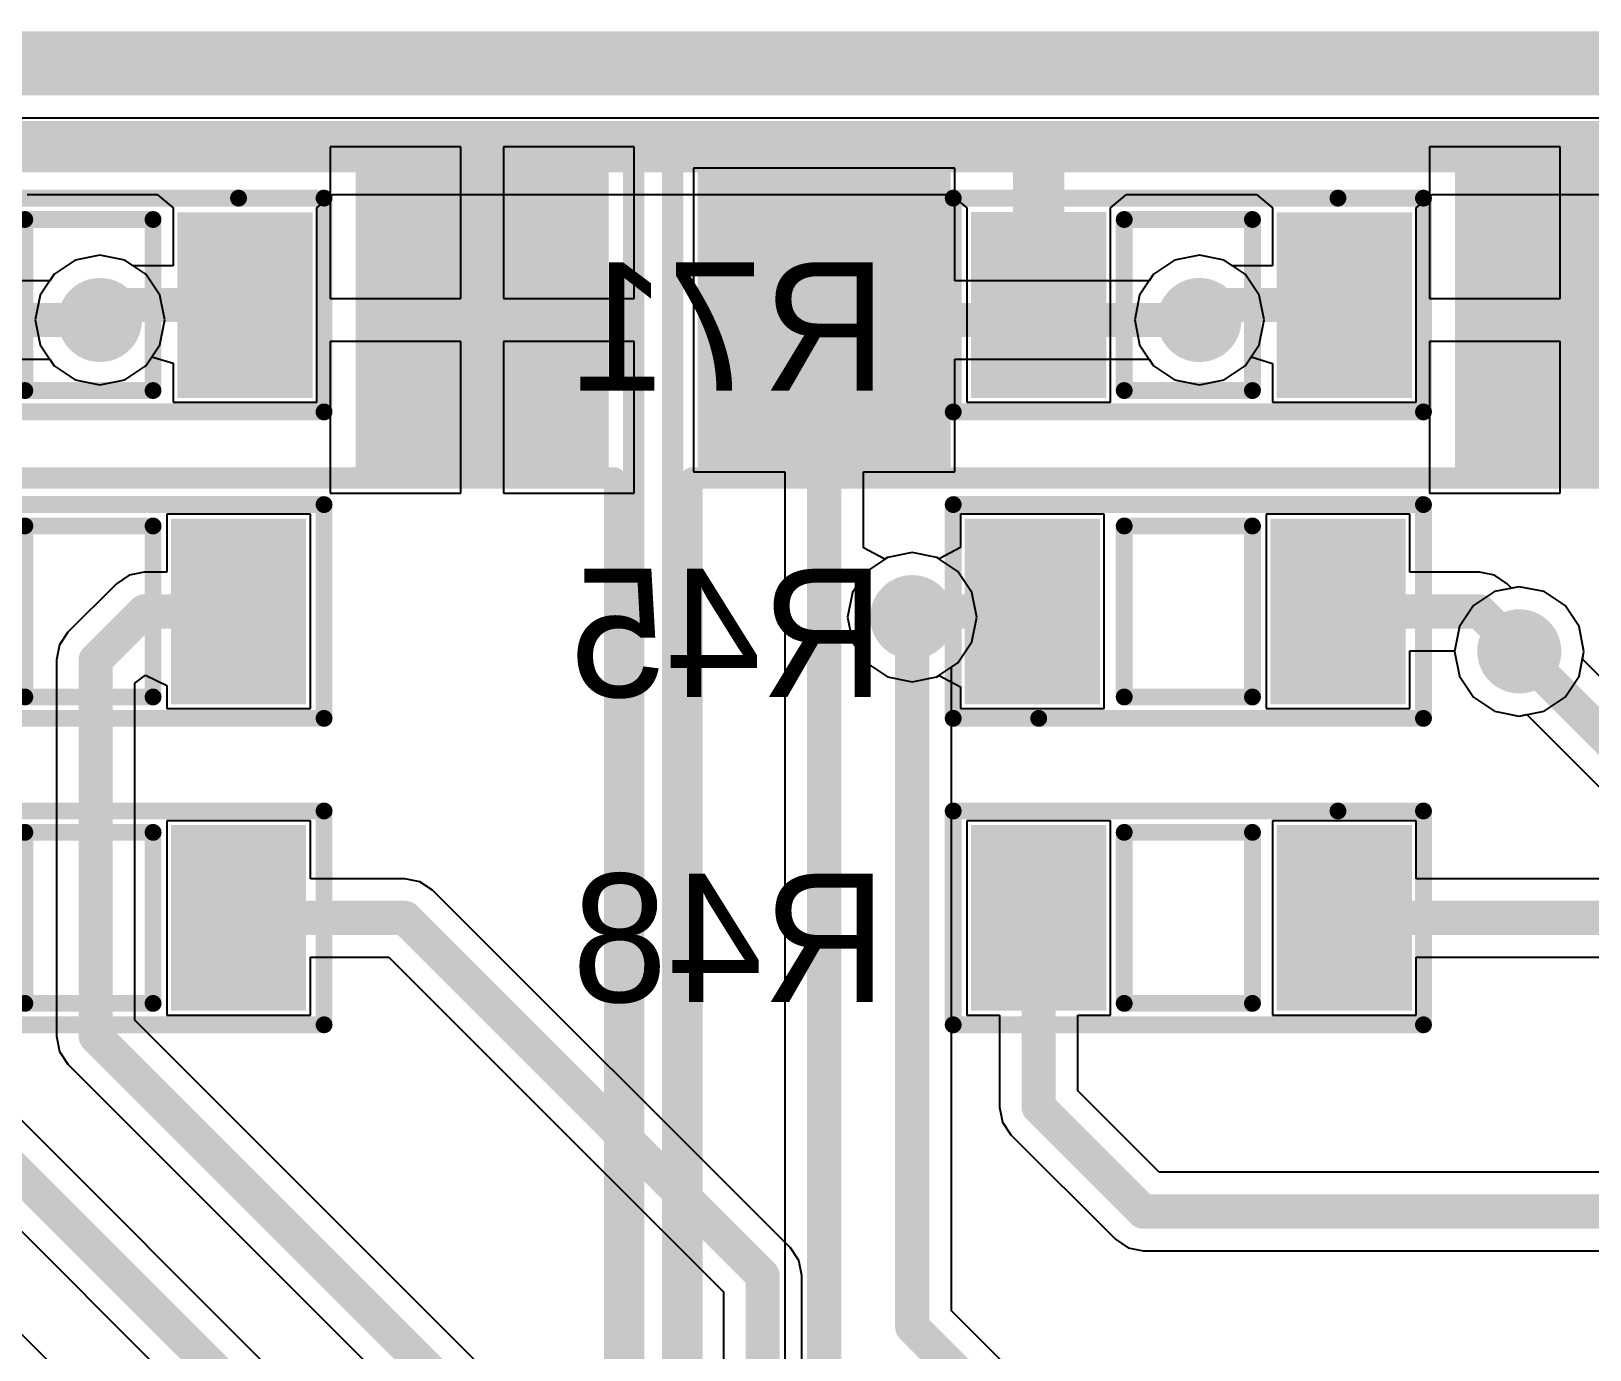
# Model space of a CAD drawing. Header units: millimetres. Extents: x 3.6 to 6.79, y 1.07 to 2.73.
# Drawn here: x 4.5199 to 4.8845, y 2.4257 to 2.734 of the extents above; entities that cross this region are included whole.
import ezdxf

# ---------------------------------------------------------------- set-up
doc = ezdxf.new("R2010")
doc.units = ezdxf.units.MM
doc.header["$MEASUREMENT"] = 0
for name, color, linetype in [('BottomLayer', 5, 'Continuous'), ('BottomOverlay', 54, 'Continuous'), ('BottomPaste', 16, 'Continuous'), ('BottomSolder', 6, 'Continuous'), ('KeepOutLayer', 6, 'Continuous'), ('Mechanical15', 56, 'Continuous'), ('MidLayer1', 16, 'Continuous'), ('MidLayer2', 76, 'Continuous'), ('MultiLayer', 9, 'Continuous'), ('TopLayer', 1, 'Continuous'), ('TopOverlay', 2, 'Continuous'), ('TopPaste', 8, 'Continuous'), ('TopSolder', 216, 'Continuous'), ('ViaHoleLayer', 16, 'Continuous')]:
    doc.layers.add(name, color=color, linetype=linetype)

# ---------------------------------------------------------------- blocks, each defined once
blk = doc.blocks.new('SW2_SMD_29')
at = {"layer": 'Mechanical15', "const_width": 0.005}
for points in [[(-0.19685, 0.12402), (0.19685, 0.12402)], [(0.19685, 0.12402), (0.19685, -0.12402)]]:
    blk.add_lwpolyline(points, dxfattribs=at)
at = {"layer": 'Mechanical15', "const_width": 0.0025}
blk.add_lwpolyline([(0.1956, 0.12402, 1), (0.1981, 0.12402, 1)], format="xyb", close=True, dxfattribs=at)
blk.add_lwpolyline([(0.1956, 0.12402, 1), (0.1981, 0.12402, 1)], format="xyb", close=True, dxfattribs=at)
at = {"layer": 'TopLayer'}
for points in [[(0.12598, 0.06299), (0.18701, 0.06299), (0.12598, 0.11417), (0.18701, 0.11417)], [(0.12598, -0.11417), (0.18701, -0.11417), (0.12598, -0.06299), (0.18701, -0.06299)]]:
    blk.add_solid(points, dxfattribs=at)
at = {"layer": 'TopOverlay', "const_width": 0.005}
for points in [[(-0.11955, 0.11955), (0.11955, 0.11955)], [(0.11955, 0.11955), (0.11955, -0.11955)]]:
    blk.add_lwpolyline(points, dxfattribs=at)
at = {"layer": 'TopOverlay', "const_width": 0.0025}
blk.add_lwpolyline([(0.1183, 0.11955, 1), (0.1208, 0.11955, 1)], format="xyb", close=True, dxfattribs=at)
blk.add_lwpolyline([(0.1183, 0.11955, 1), (0.1208, 0.11955, 1)], format="xyb", close=True, dxfattribs=at)
at = {"layer": 'TopPaste'}
for points in [[(0.12598, 0.06299), (0.18701, 0.06299), (0.12598, 0.11417), (0.18701, 0.11417)], [(0.12598, -0.11417), (0.18701, -0.11417), (0.12598, -0.06299), (0.18701, -0.06299)]]:
    blk.add_solid(points, dxfattribs=at)
at = {"layer": 'TopSolder'}
for points in [[(0.12198, 0.05899), (0.19101, 0.05899), (0.12198, 0.11817), (0.19101, 0.11817)], [(0.12198, -0.11817), (0.19101, -0.11817), (0.12198, -0.05899), (0.19101, -0.05899)]]:
    blk.add_solid(points, dxfattribs=at)
blk = doc.blocks.new('SW2_SMD_30')
at = {"layer": 'Mechanical15', "const_width": 0.005}
for points in [[(0.19685, 0.12402), (0.19685, -0.12402)], [(-0.19685, -0.12402), (0.19685, -0.12402)]]:
    blk.add_lwpolyline(points, dxfattribs=at)
at = {"layer": 'Mechanical15', "const_width": 0.0025}
blk.add_lwpolyline([(0.1956, -0.12402, 1), (0.1981, -0.12402, 1)], format="xyb", close=True, dxfattribs=at)
blk.add_lwpolyline([(0.1956, -0.12402, 1), (0.1981, -0.12402, 1)], format="xyb", close=True, dxfattribs=at)
at = {"layer": 'TopLayer'}
blk.add_solid([(0.12598, -0.11417), (0.18701, -0.11417), (0.12598, -0.06299), (0.18701, -0.06299)], dxfattribs=at)
at = {"layer": 'TopOverlay', "const_width": 0.005}
for points in [[(0.11955, 0.11955), (0.11955, -0.11955)], [(-0.11955, -0.11955), (0.11955, -0.11955)]]:
    blk.add_lwpolyline(points, dxfattribs=at)
at = {"layer": 'TopOverlay', "const_width": 0.0025}
blk.add_lwpolyline([(0.1183, -0.11955, 1), (0.1208, -0.11955, 1)], format="xyb", close=True, dxfattribs=at)
blk.add_lwpolyline([(0.1183, -0.11955, 1), (0.1208, -0.11955, 1)], format="xyb", close=True, dxfattribs=at)
at = {"layer": 'TopPaste'}
blk.add_solid([(0.12598, -0.11417), (0.18701, -0.11417), (0.12598, -0.06299), (0.18701, -0.06299)], dxfattribs=at)
at = {"layer": 'TopSolder'}
blk.add_solid([(0.12198, -0.11817), (0.19101, -0.11817), (0.12198, -0.05899), (0.19101, -0.05899)], dxfattribs=at)
blk = doc.blocks.new('RES_SMD_0603_B_45')
at = {"layer": 'BottomLayer'}
for points in [[(-0.04681, -0.01772), (-0.02319, -0.01772), (-0.04681, 0.01772), (-0.02319, 0.01772)], [(0.02468, -0.01772), (0.0483, -0.01772), (0.02468, 0.01771), (0.0483, 0.01771)]]:
    blk.add_solid(points, dxfattribs=at)
at = {"layer": 'BottomOverlay', "const_width": 0.00394}
for points in [[(-0.055, 0.025), (0.035, 0.025)], [(-0.055, -0.025), (-0.055, 0.025)], [(0.035, 0.025), (0.055, 0.025)], [(0.055, -0.025), (0.055, 0.025)], [(-0.015, 0.02), (0.015, 0.02)], [(-0.015, -0.02), (-0.015, 0.02)], [(0.015, -0.02), (0.015, 0.02)], [(-0.015, -0.02), (0.015, -0.02)], [(-0.055, -0.025), (0.055, -0.025)]]:
    blk.add_lwpolyline(points, dxfattribs=at)
at = {"layer": 'BottomOverlay', "const_width": 0.00197}
for points in [[(-0.05599, 0.025, 1), (-0.05402, 0.025, 1)], [(-0.05599, 0.025, 1), (-0.05402, 0.025, 1)], [(0.03401, 0.025, 1), (0.03598, 0.025, 1)], [(0.03401, 0.025, 1), (0.03598, 0.025, 1)], [(0.05401, 0.025, 1), (0.05598, 0.025, 1)], [(0.05401, 0.025, 1), (0.05598, 0.025, 1)], [(-0.01599, 0.02, 1), (-0.01402, 0.02, 1)], [(-0.01599, 0.02, 1), (-0.01402, 0.02, 1)], [(0.01401, 0.02, 1), (0.01598, 0.02, 1)], [(0.01401, 0.02, 1), (0.01598, 0.02, 1)], [(-0.01599, -0.02, 1), (-0.01402, -0.02, 1)], [(-0.01599, -0.02, 1), (-0.01402, -0.02, 1)], [(0.01401, -0.02, 1), (0.01598, -0.02, 1)], [(0.01401, -0.02, 1), (0.01598, -0.02, 1)], [(-0.05599, -0.025, 1), (-0.05402, -0.025, 1)], [(-0.05599, -0.025, 1), (-0.05402, -0.025, 1)], [(0.05401, -0.025, 1), (0.05598, -0.025, 1)], [(0.05401, -0.025, 1), (0.05598, -0.025, 1)]]:
    blk.add_lwpolyline(points, format="xyb", close=True, dxfattribs=at)
at = {"layer": 'BottomPaste'}
for points in [[(-0.04681, -0.01772), (-0.02319, -0.01772), (-0.04681, 0.01772), (-0.02319, 0.01772)], [(0.02468, -0.01772), (0.0483, -0.01772), (0.02468, 0.01771), (0.0483, 0.01771)]]:
    blk.add_solid(points, dxfattribs=at)
at = {"layer": 'BottomSolder'}
for points in [[(-0.05081, -0.02172), (-0.01919, -0.02172), (-0.05081, 0.02172), (-0.01919, 0.02172)], [(0.02068, -0.02172), (0.0523, -0.02172), (0.02068, 0.02171), (0.0523, 0.02171)]]:
    blk.add_solid(points, dxfattribs=at)
blk = doc.blocks.new('RES_SMD_0603_B_46')
at = {"layer": 'BottomLayer'}
for points in [[(-0.04681, -0.01772), (-0.02319, -0.01772), (-0.04681, 0.01772), (-0.02319, 0.01772)], [(0.02468, -0.01772), (0.0483, -0.01772), (0.02468, 0.01771), (0.0483, 0.01771)]]:
    blk.add_solid(points, dxfattribs=at)
at = {"layer": 'BottomOverlay', "const_width": 0.00394}
for points in [[(-0.055, 0.025), (0.035, 0.025)], [(-0.055, -0.025), (-0.055, 0.025)], [(0.035, 0.025), (0.055, 0.025)], [(0.055, -0.025), (0.055, 0.025)], [(-0.015, 0.02), (0.015, 0.02)], [(-0.015, -0.02), (-0.015, 0.02)], [(0.015, -0.02), (0.015, 0.02)], [(-0.015, -0.02), (0.015, -0.02)], [(-0.055, -0.025), (0.055, -0.025)]]:
    blk.add_lwpolyline(points, dxfattribs=at)
at = {"layer": 'BottomOverlay', "const_width": 0.00197}
for points in [[(-0.05599, 0.025, 1), (-0.05402, 0.025, 1)], [(-0.05599, 0.025, 1), (-0.05402, 0.025, 1)], [(0.03401, 0.025, 1), (0.03598, 0.025, 1)], [(0.03401, 0.025, 1), (0.03598, 0.025, 1)], [(0.05401, 0.025, 1), (0.05598, 0.025, 1)], [(0.05401, 0.025, 1), (0.05598, 0.025, 1)], [(-0.01599, 0.02, 1), (-0.01402, 0.02, 1)], [(-0.01599, 0.02, 1), (-0.01402, 0.02, 1)], [(0.01401, 0.02, 1), (0.01598, 0.02, 1)], [(0.01401, 0.02, 1), (0.01598, 0.02, 1)], [(-0.01599, -0.02, 1), (-0.01402, -0.02, 1)], [(-0.01599, -0.02, 1), (-0.01402, -0.02, 1)], [(0.01401, -0.02, 1), (0.01598, -0.02, 1)], [(0.01401, -0.02, 1), (0.01598, -0.02, 1)], [(-0.05599, -0.025, 1), (-0.05402, -0.025, 1)], [(-0.05599, -0.025, 1), (-0.05402, -0.025, 1)], [(0.05401, -0.025, 1), (0.05598, -0.025, 1)], [(0.05401, -0.025, 1), (0.05598, -0.025, 1)]]:
    blk.add_lwpolyline(points, format="xyb", close=True, dxfattribs=at)
at = {"layer": 'BottomPaste'}
for points in [[(-0.04681, -0.01772), (-0.02319, -0.01772), (-0.04681, 0.01772), (-0.02319, 0.01772)], [(0.02468, -0.01772), (0.0483, -0.01772), (0.02468, 0.01771), (0.0483, 0.01771)]]:
    blk.add_solid(points, dxfattribs=at)
at = {"layer": 'BottomSolder'}
for points in [[(-0.05081, -0.02172), (-0.01919, -0.02172), (-0.05081, 0.02172), (-0.01919, 0.02172)], [(0.02068, -0.02172), (0.0523, -0.02172), (0.02068, 0.02171), (0.0523, 0.02171)]]:
    blk.add_solid(points, dxfattribs=at)
blk = doc.blocks.new('RES_SMD_0603_B_63')
at = {"layer": 'BottomLayer'}
for points in [[(-0.04681, -0.01772), (-0.02319, -0.01772), (-0.04681, 0.01772), (-0.02319, 0.01772)], [(0.02468, -0.01772), (0.0483, -0.01772), (0.02468, 0.01771), (0.0483, 0.01771)]]:
    blk.add_solid(points, dxfattribs=at)
at = {"layer": 'BottomOverlay', "const_width": 0.00394}
for points in [[(-0.055, 0.025), (0.035, 0.025)], [(-0.055, -0.025), (-0.055, 0.025)], [(0.035, 0.025), (0.055, 0.025)], [(0.055, -0.025), (0.055, 0.025)], [(-0.015, 0.02), (0.015, 0.02)], [(-0.015, -0.02), (-0.015, 0.02)], [(0.015, -0.02), (0.015, 0.02)], [(-0.015, -0.02), (0.015, -0.02)], [(-0.055, -0.025), (0.055, -0.025)]]:
    blk.add_lwpolyline(points, dxfattribs=at)
at = {"layer": 'BottomOverlay', "const_width": 0.00197}
for points in [[(-0.05599, 0.025, 1), (-0.05402, 0.025, 1)], [(-0.05599, 0.025, 1), (-0.05402, 0.025, 1)], [(0.03401, 0.025, 1), (0.03598, 0.025, 1)], [(0.03401, 0.025, 1), (0.03598, 0.025, 1)], [(0.05401, 0.025, 1), (0.05598, 0.025, 1)], [(0.05401, 0.025, 1), (0.05598, 0.025, 1)], [(-0.01599, 0.02, 1), (-0.01402, 0.02, 1)], [(-0.01599, 0.02, 1), (-0.01402, 0.02, 1)], [(0.01401, 0.02, 1), (0.01598, 0.02, 1)], [(0.01401, 0.02, 1), (0.01598, 0.02, 1)], [(-0.01599, -0.02, 1), (-0.01402, -0.02, 1)], [(-0.01599, -0.02, 1), (-0.01402, -0.02, 1)], [(0.01401, -0.02, 1), (0.01598, -0.02, 1)], [(0.01401, -0.02, 1), (0.01598, -0.02, 1)], [(-0.05599, -0.025, 1), (-0.05402, -0.025, 1)], [(-0.05599, -0.025, 1), (-0.05402, -0.025, 1)], [(0.05401, -0.025, 1), (0.05598, -0.025, 1)], [(0.05401, -0.025, 1), (0.05598, -0.025, 1)]]:
    blk.add_lwpolyline(points, format="xyb", close=True, dxfattribs=at)
at = {"layer": 'BottomPaste'}
for points in [[(-0.04681, -0.01772), (-0.02319, -0.01772), (-0.04681, 0.01772), (-0.02319, 0.01772)], [(0.02468, -0.01772), (0.0483, -0.01772), (0.02468, 0.01771), (0.0483, 0.01771)]]:
    blk.add_solid(points, dxfattribs=at)
at = {"layer": 'BottomSolder'}
for points in [[(-0.05081, -0.02172), (-0.01919, -0.02172), (-0.05081, 0.02172), (-0.01919, 0.02172)], [(0.02068, -0.02172), (0.0523, -0.02172), (0.02068, 0.02171), (0.0523, 0.02171)]]:
    blk.add_solid(points, dxfattribs=at)
blk = doc.blocks.new('RES_SMD_0603_B_64')
at = {"layer": 'BottomLayer'}
for points in [[(-0.04681, -0.01772), (-0.02319, -0.01772), (-0.04681, 0.01772), (-0.02319, 0.01772)], [(0.02468, -0.01772), (0.0483, -0.01772), (0.02468, 0.01771), (0.0483, 0.01771)]]:
    blk.add_solid(points, dxfattribs=at)
at = {"layer": 'BottomOverlay', "const_width": 0.00394}
for points in [[(0.035, 0.025), (-0.055, 0.025)], [(-0.055, 0.025), (-0.055, -0.025)], [(0.055, 0.025), (0.035, 0.025)], [(0.055, 0.025), (0.055, -0.025)], [(0.015, 0.02), (-0.015, 0.02)], [(-0.015, 0.02), (-0.015, -0.02)], [(0.015, 0.02), (0.015, -0.02)], [(0.015, -0.02), (-0.015, -0.02)], [(0.055, -0.025), (-0.055, -0.025)]]:
    blk.add_lwpolyline(points, dxfattribs=at)
at = {"layer": 'BottomOverlay', "const_width": 0.00197}
for points in [[(-0.05599, 0.025, 1), (-0.05402, 0.025, 1)], [(-0.05599, 0.025, 1), (-0.05402, 0.025, 1)], [(0.03401, 0.025, 1), (0.03598, 0.025, 1)], [(0.03401, 0.025, 1), (0.03598, 0.025, 1)], [(0.05401, 0.025, 1), (0.05598, 0.025, 1)], [(0.05401, 0.025, 1), (0.05598, 0.025, 1)], [(-0.01599, 0.02, 1), (-0.01402, 0.02, 1)], [(-0.01599, 0.02, 1), (-0.01402, 0.02, 1)], [(0.01401, 0.02, 1), (0.01598, 0.02, 1)], [(0.01401, 0.02, 1), (0.01598, 0.02, 1)], [(-0.01599, -0.02, 1), (-0.01402, -0.02, 1)], [(-0.01599, -0.02, 1), (-0.01402, -0.02, 1)], [(0.01401, -0.02, 1), (0.01598, -0.02, 1)], [(0.01401, -0.02, 1), (0.01598, -0.02, 1)], [(-0.05599, -0.025, 1), (-0.05402, -0.025, 1)], [(-0.05599, -0.025, 1), (-0.05402, -0.025, 1)], [(0.05401, -0.025, 1), (0.05598, -0.025, 1)], [(0.05401, -0.025, 1), (0.05598, -0.025, 1)]]:
    blk.add_lwpolyline(points, format="xyb", close=True, dxfattribs=at)
at = {"layer": 'BottomPaste'}
for points in [[(-0.04681, -0.01772), (-0.02319, -0.01772), (-0.04681, 0.01772), (-0.02319, 0.01772)], [(0.02468, -0.01772), (0.0483, -0.01772), (0.02468, 0.01771), (0.0483, 0.01771)]]:
    blk.add_solid(points, dxfattribs=at)
at = {"layer": 'BottomSolder'}
for points in [[(-0.05081, -0.02172), (-0.01919, -0.02172), (-0.05081, 0.02172), (-0.01919, 0.02172)], [(0.02068, -0.02172), (0.0523, -0.02172), (0.02068, 0.02171), (0.0523, 0.02171)]]:
    blk.add_solid(points, dxfattribs=at)
blk = doc.blocks.new('RES_SMD_0603_B_65')
at = {"layer": 'BottomLayer'}
for points in [[(-0.04681, -0.01772), (-0.02319, -0.01772), (-0.04681, 0.01772), (-0.02319, 0.01772)], [(0.02468, -0.01772), (0.0483, -0.01772), (0.02468, 0.01771), (0.0483, 0.01771)]]:
    blk.add_solid(points, dxfattribs=at)
at = {"layer": 'BottomOverlay', "const_width": 0.00394}
for points in [[(0.035, 0.025), (-0.055, 0.025)], [(-0.055, 0.025), (-0.055, -0.025)], [(0.055, 0.025), (0.035, 0.025)], [(0.055, 0.025), (0.055, -0.025)], [(0.015, 0.02), (-0.015, 0.02)], [(-0.015, 0.02), (-0.015, -0.02)], [(0.015, 0.02), (0.015, -0.02)], [(0.015, -0.02), (-0.015, -0.02)], [(0.055, -0.025), (-0.055, -0.025)]]:
    blk.add_lwpolyline(points, dxfattribs=at)
at = {"layer": 'BottomOverlay', "const_width": 0.00197}
for points in [[(-0.05599, 0.025, 1), (-0.05402, 0.025, 1)], [(-0.05599, 0.025, 1), (-0.05402, 0.025, 1)], [(0.03401, 0.025, 1), (0.03598, 0.025, 1)], [(0.03401, 0.025, 1), (0.03598, 0.025, 1)], [(0.05401, 0.025, 1), (0.05598, 0.025, 1)], [(0.05401, 0.025, 1), (0.05598, 0.025, 1)], [(-0.01599, 0.02, 1), (-0.01402, 0.02, 1)], [(-0.01599, 0.02, 1), (-0.01402, 0.02, 1)], [(0.01401, 0.02, 1), (0.01598, 0.02, 1)], [(0.01401, 0.02, 1), (0.01598, 0.02, 1)], [(-0.01599, -0.02, 1), (-0.01402, -0.02, 1)], [(-0.01599, -0.02, 1), (-0.01402, -0.02, 1)], [(0.01401, -0.02, 1), (0.01598, -0.02, 1)], [(0.01401, -0.02, 1), (0.01598, -0.02, 1)], [(-0.05599, -0.025, 1), (-0.05402, -0.025, 1)], [(-0.05599, -0.025, 1), (-0.05402, -0.025, 1)], [(0.05401, -0.025, 1), (0.05598, -0.025, 1)], [(0.05401, -0.025, 1), (0.05598, -0.025, 1)]]:
    blk.add_lwpolyline(points, format="xyb", close=True, dxfattribs=at)
at = {"layer": 'BottomPaste'}
for points in [[(-0.04681, -0.01772), (-0.02319, -0.01772), (-0.04681, 0.01772), (-0.02319, 0.01772)], [(0.02468, -0.01772), (0.0483, -0.01772), (0.02468, 0.01771), (0.0483, 0.01771)]]:
    blk.add_solid(points, dxfattribs=at)
at = {"layer": 'BottomSolder'}
for points in [[(-0.05081, -0.02172), (-0.01919, -0.02172), (-0.05081, 0.02172), (-0.01919, 0.02172)], [(0.02068, -0.02172), (0.0523, -0.02172), (0.02068, 0.02171), (0.0523, 0.02171)]]:
    blk.add_solid(points, dxfattribs=at)
blk = doc.blocks.new('RES_SMD_0603_B_161')
at = {"layer": 'BottomLayer'}
for points in [[(-0.04681, -0.01772), (-0.02319, -0.01772), (-0.04681, 0.01772), (-0.02319, 0.01772)], [(0.02468, -0.01772), (0.0483, -0.01772), (0.02468, 0.01771), (0.0483, 0.01771)]]:
    blk.add_solid(points, dxfattribs=at)
at = {"layer": 'BottomOverlay', "const_width": 0.00394}
for points in [[(-0.055, 0.025), (-0.055, -0.025)], [(0.035, 0.025), (-0.055, 0.025)], [(0.055, 0.025), (0.035, 0.025)], [(0.055, 0.025), (0.055, -0.025)], [(-0.015, 0.02), (-0.015, -0.02)], [(0.015, 0.02), (-0.015, 0.02)], [(0.015, 0.02), (0.015, -0.02)], [(0.015, -0.02), (-0.015, -0.02)], [(0.055, -0.025), (-0.055, -0.025)]]:
    blk.add_lwpolyline(points, dxfattribs=at)
at = {"layer": 'BottomOverlay', "const_width": 0.00197}
for points in [[(-0.05599, 0.025, 1), (-0.05402, 0.025, 1)], [(-0.05599, 0.025, 1), (-0.05402, 0.025, 1)], [(0.03401, 0.025, 1), (0.03598, 0.025, 1)], [(0.03401, 0.025, 1), (0.03598, 0.025, 1)], [(0.05401, 0.025, 1), (0.05598, 0.025, 1)], [(0.05401, 0.025, 1), (0.05598, 0.025, 1)], [(-0.01599, 0.02, 1), (-0.01402, 0.02, 1)], [(-0.01599, 0.02, 1), (-0.01402, 0.02, 1)], [(0.01401, 0.02, 1), (0.01598, 0.02, 1)], [(0.01401, 0.02, 1), (0.01598, 0.02, 1)], [(-0.01599, -0.02, 1), (-0.01402, -0.02, 1)], [(-0.01599, -0.02, 1), (-0.01402, -0.02, 1)], [(0.01401, -0.02, 1), (0.01598, -0.02, 1)], [(0.01401, -0.02, 1), (0.01598, -0.02, 1)], [(-0.05599, -0.025, 1), (-0.05402, -0.025, 1)], [(-0.05599, -0.025, 1), (-0.05402, -0.025, 1)], [(0.05401, -0.025, 1), (0.05598, -0.025, 1)], [(0.05401, -0.025, 1), (0.05598, -0.025, 1)]]:
    blk.add_lwpolyline(points, format="xyb", close=True, dxfattribs=at)
at = {"layer": 'BottomPaste'}
for points in [[(-0.04681, -0.01772), (-0.02319, -0.01772), (-0.04681, 0.01772), (-0.02319, 0.01772)], [(0.02468, -0.01772), (0.0483, -0.01772), (0.02468, 0.01771), (0.0483, 0.01771)]]:
    blk.add_solid(points, dxfattribs=at)
at = {"layer": 'BottomSolder'}
for points in [[(-0.05081, -0.02172), (-0.01919, -0.02172), (-0.05081, 0.02172), (-0.01919, 0.02172)], [(0.02068, -0.02172), (0.0523, -0.02172), (0.02068, 0.02171), (0.0523, 0.02171)]]:
    blk.add_solid(points, dxfattribs=at)

msp = doc.modelspace()

# ---------------------------------------------------------------- linework, layer by layer
at = {"layer": 'BottomLayer'}
for p, q in [((4.51894, 2.69583), (4.54939, 2.69583)), ((4.54939, 2.69583), (4.5531, 2.69271)), ((4.58672, 2.69271), (4.59043, 2.69583)), ((4.59043, 2.69583), (4.73506, 2.69583)), ((4.73506, 2.69583), (4.73877, 2.69272)), ((4.77239, 2.69272), (4.7761, 2.69583)), ((4.7761, 2.69583), (4.80655, 2.69583)), ((4.80655, 2.69583), (4.81026, 2.69271)), ((4.84388, 2.69271), (4.84759, 2.69583)), ((4.84759, 2.69583), (4.99224, 2.69583)), ((4.5531, 2.69271), (4.5531, 2.69083)), ((4.5531, 2.69083), (4.5531, 2.67917)), ((4.58672, 2.69083), (4.58672, 2.69271)), ((4.58672, 2.64728), (4.58672, 2.69083)), ((4.73877, 2.69272), (4.73877, 2.64728)), ((4.77239, 2.64728), (4.77239, 2.69272)), ((4.81026, 2.69271), (4.81026, 2.69083)), ((4.81026, 2.69083), (4.81026, 2.67917)), ((4.84388, 2.69083), (4.84388, 2.69271)), ((4.84388, 2.64728), (4.84388, 2.69083)), ((4.53021, 2.68048), (4.5253, 2.6772)), ((4.536, 2.68163), (4.53021, 2.68048)), ((4.54179, 2.68048), (4.536, 2.68163)), ((4.54375, 2.67917), (4.54179, 2.68048)), ((4.78738, 2.68048), (4.78247, 2.6772)), ((4.79317, 2.68163), (4.78738, 2.68048)), ((4.79896, 2.68048), (4.79317, 2.68163)), ((4.80092, 2.67917), (4.79896, 2.68048)), ((4.5253, 2.6772), (4.52202, 2.67229)), ((4.5531, 2.67917), (4.54375, 2.67917)), ((4.78247, 2.6772), (4.77919, 2.67229)), ((4.81026, 2.67917), (4.80092, 2.67917)), ((4.52202, 2.67229), (4.52087, 2.6665)), ((4.77919, 2.67229), (4.77804, 2.6665)), ((4.52087, 2.6665), (4.52202, 2.6607)), ((4.77804, 2.6665), (4.77919, 2.6607)), ((4.52202, 2.6607), (4.5253, 2.6558)), ((4.77919, 2.6607), (4.78247, 2.6558)), ((4.5253, 2.6558), (4.53021, 2.65251)), ((4.54179, 2.65251), (4.5467, 2.6558)), ((4.5467, 2.6558), (4.5481, 2.65788)), ((4.5481, 2.65788), (4.5531, 2.65637)), ((4.5531, 2.65637), (4.5531, 2.64728)), ((4.78247, 2.6558), (4.78738, 2.65251)), ((4.79896, 2.65251), (4.80387, 2.6558)), ((4.80387, 2.6558), (4.80526, 2.65787)), ((4.80526, 2.65787), (4.81026, 2.65636)), ((4.81026, 2.65636), (4.81026, 2.64728)), ((4.53021, 2.65251), (4.536, 2.65136)), ((4.536, 2.65136), (4.54179, 2.65251)), ((4.78738, 2.65251), (4.79317, 2.65136)), ((4.79317, 2.65136), (4.79896, 2.65251)), ((4.5531, 2.64728), (4.58672, 2.64728)), ((4.73877, 2.64728), (4.77239, 2.64728)), ((4.81026, 2.64728), (4.84388, 2.64728)), ((4.58523, 2.62105), (4.55161, 2.62105)), ((4.55161, 2.62105), (4.55161, 2.60751)), ((4.58523, 2.57562), (4.58523, 2.62105)), ((4.7709, 2.62105), (4.73728, 2.62105)), ((4.73728, 2.62105), (4.73728, 2.61333)), ((4.7709, 2.57562), (4.7709, 2.62105)), ((4.84239, 2.62105), (4.80877, 2.62105)), ((4.80877, 2.62105), (4.80877, 2.57562)), ((4.84239, 2.60751), (4.84239, 2.62105)), ((4.72021, 2.61098), (4.7153, 2.6077)), ((4.726, 2.61213), (4.72021, 2.61098)), ((4.73179, 2.61098), (4.726, 2.61213)), ((4.73228, 2.61065), (4.73179, 2.61098)), ((4.73728, 2.61333), (4.73228, 2.61065)), ((4.54633, 2.60751), (4.54282, 2.60681)), ((4.55161, 2.60751), (4.54633, 2.60751)), ((4.7153, 2.6077), (4.71202, 2.60279)), ((4.85867, 2.60751), (4.84239, 2.60751)), ((4.86218, 2.60681), (4.85867, 2.60751)), ((4.53984, 2.60482), (4.52851, 2.59349)), ((4.54282, 2.60681), (4.53984, 2.60482)), ((4.86516, 2.60482), (4.86218, 2.60681)), ((4.8662, 2.60378), (4.86516, 2.60482)), ((4.868, 2.60413), (4.8662, 2.60378)), ((4.87379, 2.60298), (4.868, 2.60413)), ((4.71202, 2.60279), (4.71087, 2.597)), ((4.8787, 2.5997), (4.87379, 2.60298)), ((4.88198, 2.59479), (4.8787, 2.5997)), ((4.71087, 2.597), (4.71202, 2.59121)), ((4.52851, 2.59349), (4.52652, 2.59051)), ((4.88313, 2.589), (4.88198, 2.59479)), ((4.52652, 2.59051), (4.52582, 2.587)), ((4.71202, 2.59121), (4.7153, 2.5863)), ((4.84239, 2.57562), (4.84239, 2.58916)), ((4.84239, 2.58916), (4.85274, 2.58916)), ((4.85274, 2.58916), (4.85287, 2.589)), ((4.85287, 2.589), (4.85402, 2.58321)), ((4.88198, 2.58321), (4.88313, 2.589)), ((4.52582, 2.587), (4.52582, 2.49898)), ((4.7153, 2.5863), (4.72021, 2.58302)), ((4.54418, 2.58153), (4.54661, 2.5834)), ((4.54418, 2.50278), (4.54418, 2.58153)), ((4.54661, 2.5834), (4.55161, 2.58101)), ((4.72021, 2.58302), (4.726, 2.58187)), ((4.726, 2.58187), (4.73179, 2.58302)), ((4.73179, 2.58302), (4.73228, 2.58335)), ((4.73228, 2.58335), (4.73728, 2.58067)), ((4.85402, 2.58321), (4.8573, 2.5783)), ((4.8787, 2.5783), (4.88198, 2.58321)), ((4.55161, 2.58101), (4.55161, 2.57562)), ((4.73728, 2.58067), (4.73728, 2.57562)), ((4.8573, 2.5783), (4.86221, 2.57502)), ((4.87379, 2.57502), (4.8787, 2.5783)), ((4.55161, 2.57562), (4.58523, 2.57562)), ((4.73728, 2.57562), (4.7709, 2.57562)), ((4.80877, 2.57562), (4.84239, 2.57562)), ((4.86221, 2.57502), (4.868, 2.57387)), ((4.868, 2.57387), (4.87379, 2.57502)), ((4.58523, 2.54938), (4.55161, 2.54938)), ((4.55161, 2.54938), (4.55161, 2.50395)), ((4.58523, 2.53584), (4.58523, 2.54938)), ((4.77239, 2.54938), (4.73877, 2.54938)), ((4.73877, 2.54938), (4.73877, 2.50395)), ((4.77239, 2.50395), (4.77239, 2.54938)), ((4.84388, 2.54938), (4.81026, 2.54938)), ((4.81026, 2.54938), (4.81026, 2.50395)), ((4.84388, 2.53584), (4.84388, 2.54938)), ((4.60733, 2.53584), (4.58523, 2.53584)), ((4.61085, 2.53514), (4.60733, 2.53584)), ((4.61382, 2.53316), (4.61085, 2.53514)), ((4.91734, 2.53584), (4.84388, 2.53584)), ((4.69749, 2.44949), (4.61382, 2.53316)), ((4.58523, 2.50395), (4.58523, 2.51749)), ((4.58523, 2.51749), (4.60353, 2.51749)), ((4.60353, 2.51749), (4.68182, 2.4392)), ((4.84388, 2.50395), (4.84388, 2.51749)), ((4.84388, 2.51749), (4.91017, 2.51749)), ((4.81387, 2.23308), (4.54418, 2.50278)), ((4.55161, 2.50395), (4.58523, 2.50395)), ((4.73877, 2.50395), (4.74641, 2.50395)), ((4.74641, 2.50395), (4.74641, 2.48242)), ((4.76476, 2.48622), (4.76476, 2.50395)), ((4.76476, 2.50395), (4.77239, 2.50395)), ((4.81026, 2.50395), (4.84388, 2.50395)), ((4.52582, 2.49898), (4.52652, 2.49546)), ((4.52652, 2.49546), (4.52851, 2.49249)), ((4.52851, 2.49249), (4.78063, 2.24037)), ((4.7838, 2.46718), (4.76476, 2.48622)), ((4.76389, 2.23309), (4.51449, 2.48249)), ((4.74641, 2.48242), (4.7471, 2.47891)), ((4.7471, 2.47891), (4.74909, 2.47593)), ((4.74909, 2.47593), (4.77351, 2.45151)), ((4.5042, 2.46682), (4.73065, 2.24037)), ((4.995, 2.46718), (4.7838, 2.46718)), ((4.77351, 2.45151), (4.77649, 2.44952)), ((4.71387, 2.23308), (4.49847, 2.44849)), ((4.69948, 2.44651), (4.69749, 2.44949)), ((4.70018, 2.443), (4.69948, 2.44651)), ((4.77649, 2.44952), (4.78, 2.44882)), ((4.78, 2.44882), (4.9912, 2.44882)), ((4.70018, 2.39678), (4.70018, 2.443)), ((4.68182, 2.4392), (4.68182, 2.39298))]:
    msp.add_line(p, q, dxfattribs=at)
for points, const_width in [([(4.501, 2.70704), (4.759, 2.70704)], 0.012), ([(4.75558, 2.70363), (4.759, 2.70704)], 0.012), ([(4.759, 2.70704), (5.014, 2.70704)], 0.012), ([(4.75558, 2.67), (4.75558, 2.70363)], 0.012), ([(4.536, 2.6665), (4.5395, 2.67)], 0.008), ([(4.5395, 2.67), (4.56991, 2.67)], 0.008), ([(4.79317, 2.6665), (4.79667, 2.67)], 0.008), ([(4.79667, 2.67), (4.82708, 2.67)], 0.008), ([(4.535, 2.587), (4.54633, 2.59833)], 0.008), ([(4.54633, 2.59833), (4.56842, 2.59833)], 0.008), ([(4.726, 2.597), (4.72734, 2.59834)], 0.008), ([(4.72734, 2.59834), (4.75409, 2.59834)], 0.008), ([(4.82558, 2.59833), (4.85867, 2.59833)], 0.008), ([(4.85867, 2.59833), (4.868, 2.589)], 0.008), ([(4.535, 2.49898), (4.535, 2.587)], 0.008), ([(4.56842, 2.52667), (4.60733, 2.52667)], 0.008), ([(4.60733, 2.52667), (4.691, 2.443)], 0.008), ([(4.75558, 2.48242), (4.75558, 2.52667)], 0.008), ([(4.82707, 2.52666), (4.91734, 2.52666)], 0.008), ([(4.535, 2.49898), (4.82574, 2.20824)], 0.008), ([(4.75558, 2.48242), (4.78, 2.458)], 0.008), ([(4.508, 2.476), (4.77574, 2.20826)], 0.008), ([(4.78, 2.458), (4.995, 2.458)], 0.008), ([(4.691, 2.39298), (4.691, 2.443)], 0.008)]:
    msp.add_lwpolyline(points, dxfattribs=dict(at, const_width=const_width))
for points, const_width in [([(4.756, 2.70704, 1), (4.762, 2.70704, 1)], 0.006), ([(4.756, 2.70704, 1), (4.762, 2.70704, 1)], 0.006), ([(4.756, 2.70704, 1), (4.762, 2.70704, 1)], 0.006), ([(4.75258, 2.70363, 1), (4.75858, 2.70363, 1)], 0.006), ([(4.75258, 2.70363, 1), (4.75858, 2.70363, 1)], 0.006), ([(4.53108, 2.6665, 1), (4.54092, 2.6665, 1)], 0.00984), ([(4.78825, 2.6665, 1), (4.79809, 2.6665, 1)], 0.00984), ([(4.5375, 2.67, 1), (4.5415, 2.67, 1)], 0.004), ([(4.5375, 2.67, 1), (4.5415, 2.67, 1)], 0.004), ([(4.56791, 2.67, 1), (4.57191, 2.67, 1)], 0.004), ([(4.75258, 2.67, 1), (4.75858, 2.67, 1)], 0.006), ([(4.79467, 2.67, 1), (4.79867, 2.67, 1)], 0.004), ([(4.79467, 2.67, 1), (4.79867, 2.67, 1)], 0.004), ([(4.82508, 2.67, 1), (4.82908, 2.67, 1)], 0.004), ([(4.534, 2.6665, 1), (4.538, 2.6665, 1)], 0.004), ([(4.79117, 2.6665, 1), (4.79517, 2.6665, 1)], 0.004), ([(4.72108, 2.597, 1), (4.73092, 2.597, 1)], 0.00984), ([(4.54433, 2.59833, 1), (4.54833, 2.59833, 1)], 0.004), ([(4.54433, 2.59833, 1), (4.54833, 2.59833, 1)], 0.004), ([(4.56642, 2.59833, 1), (4.57042, 2.59833, 1)], 0.004), ([(4.724, 2.597, 1), (4.728, 2.597, 1)], 0.004), ([(4.72534, 2.59834, 1), (4.72934, 2.59834, 1)], 0.004), ([(4.72534, 2.59834, 1), (4.72934, 2.59834, 1)], 0.004), ([(4.75209, 2.59834, 1), (4.75609, 2.59834, 1)], 0.004), ([(4.82358, 2.59833, 1), (4.82758, 2.59833, 1)], 0.004), ([(4.85667, 2.59833, 1), (4.86067, 2.59833, 1)], 0.004), ([(4.85667, 2.59833, 1), (4.86067, 2.59833, 1)], 0.004), ([(4.86308, 2.589, 1), (4.87292, 2.589, 1)], 0.00984), ([(4.866, 2.589, 1), (4.87, 2.589, 1)], 0.004), ([(4.533, 2.587, 1), (4.537, 2.587, 1)], 0.004), ([(4.533, 2.587, 1), (4.537, 2.587, 1)], 0.004), ([(4.56642, 2.52667, 1), (4.57042, 2.52667, 1)], 0.004), ([(4.60533, 2.52667, 1), (4.60933, 2.52667, 1)], 0.004), ([(4.60533, 2.52667, 1), (4.60933, 2.52667, 1)], 0.004), ([(4.75358, 2.52667, 1), (4.75758, 2.52667, 1)], 0.004), ([(4.82507, 2.52666, 1), (4.82907, 2.52666, 1)], 0.004), ([(4.533, 2.49898, 1), (4.537, 2.49898, 1)], 0.004), ([(4.533, 2.49898, 1), (4.537, 2.49898, 1)], 0.004), ([(4.75358, 2.48242, 1), (4.75758, 2.48242, 1)], 0.004), ([(4.75358, 2.48242, 1), (4.75758, 2.48242, 1)], 0.004), ([(4.778, 2.458, 1), (4.782, 2.458, 1)], 0.004), ([(4.778, 2.458, 1), (4.782, 2.458, 1)], 0.004), ([(4.689, 2.443, 1), (4.693, 2.443, 1)], 0.004), ([(4.689, 2.443, 1), (4.693, 2.443, 1)], 0.004)]:
    msp.add_lwpolyline(points, format="xyb", close=True, dxfattribs=dict(at, const_width=const_width))
at = {"layer": 'KeepOutLayer', "const_width": 0.015}
msp.add_lwpolyline([(3.622, 2.72654), (6.77161, 2.72654)], dxfattribs=at)
at = {"layer": 'MidLayer1'}
for p, q in [((3.63474, 2.7138), (6.75886, 2.7138)), ((4.53021, 2.68048), (4.5253, 2.6772)), ((4.536, 2.68163), (4.53021, 2.68048)), ((4.54179, 2.68048), (4.536, 2.68163)), ((4.5467, 2.6772), (4.54179, 2.68048)), ((4.78738, 2.68048), (4.78247, 2.6772)), ((4.79317, 2.68163), (4.78738, 2.68048)), ((4.79896, 2.68048), (4.79317, 2.68163)), ((4.80387, 2.6772), (4.79896, 2.68048)), ((4.5253, 2.6772), (4.52202, 2.67229)), ((4.54998, 2.67229), (4.5467, 2.6772)), ((4.78247, 2.6772), (4.77919, 2.67229)), ((4.80715, 2.67229), (4.80387, 2.6772)), ((4.52202, 2.67229), (4.52087, 2.6665)), ((4.55114, 2.6665), (4.54998, 2.67229)), ((4.77919, 2.67229), (4.77804, 2.6665)), ((4.80831, 2.6665), (4.80715, 2.67229)), ((4.52087, 2.6665), (4.52202, 2.6607)), ((4.54998, 2.6607), (4.55114, 2.6665)), ((4.77804, 2.6665), (4.77919, 2.6607)), ((4.80715, 2.6607), (4.80831, 2.6665)), ((4.52202, 2.6607), (4.5253, 2.6558)), ((4.5467, 2.6558), (4.54998, 2.6607)), ((4.77919, 2.6607), (4.78247, 2.6558)), ((4.80387, 2.6558), (4.80715, 2.6607)), ((4.5253, 2.6558), (4.53021, 2.65251)), ((4.54179, 2.65251), (4.5467, 2.6558)), ((4.78247, 2.6558), (4.78738, 2.65251)), ((4.79896, 2.65251), (4.80387, 2.6558)), ((4.53021, 2.65251), (4.536, 2.65136)), ((4.536, 2.65136), (4.54179, 2.65251)), ((4.78738, 2.65251), (4.79317, 2.65136)), ((4.79317, 2.65136), (4.79896, 2.65251)), ((4.72021, 2.61098), (4.7153, 2.6077)), ((4.726, 2.61213), (4.72021, 2.61098)), ((4.73179, 2.61098), (4.726, 2.61213)), ((4.7367, 2.6077), (4.73179, 2.61098)), ((4.7153, 2.6077), (4.71202, 2.60279)), ((4.73998, 2.60279), (4.7367, 2.6077)), ((4.868, 2.60413), (4.86221, 2.60298)), ((4.87379, 2.60298), (4.868, 2.60413)), ((4.71202, 2.60279), (4.71087, 2.597)), ((4.74113, 2.597), (4.73998, 2.60279)), ((4.8573, 2.5997), (4.85402, 2.59479)), ((4.86221, 2.60298), (4.8573, 2.5997)), ((4.8787, 2.5997), (4.87379, 2.60298)), ((4.88198, 2.59479), (4.8787, 2.5997)), ((4.71087, 2.597), (4.71202, 2.59121)), ((4.73998, 2.59121), (4.74113, 2.597)), ((4.85402, 2.59479), (4.85287, 2.589)), ((4.88313, 2.589), (4.88198, 2.59479)), ((4.71202, 2.59121), (4.7153, 2.5863)), ((4.7367, 2.5863), (4.73998, 2.59121)), ((4.85287, 2.589), (4.85402, 2.58321)), ((4.88198, 2.58321), (4.88313, 2.589)), ((4.7153, 2.5863), (4.72021, 2.58302)), ((4.73179, 2.58302), (4.7367, 2.5863)), ((4.72021, 2.58302), (4.726, 2.58187)), ((4.726, 2.58187), (4.73179, 2.58302)), ((4.85402, 2.58321), (4.8573, 2.5783)), ((4.8787, 2.5783), (4.88198, 2.58321)), ((4.8573, 2.5783), (4.86221, 2.57502)), ((4.87379, 2.57502), (4.8787, 2.5783)), ((4.86221, 2.57502), (4.868, 2.57387)), ((4.868, 2.57387), (4.87379, 2.57502))]:
    msp.add_line(p, q, dxfattribs=at)
at = {"layer": 'MidLayer1', "const_width": 0.00984}
for points in [[(4.53108, 2.6665, 1), (4.54092, 2.6665, 1)], [(4.78825, 2.6665, 1), (4.79809, 2.6665, 1)], [(4.72108, 2.597, 1), (4.73092, 2.597, 1)], [(4.86308, 2.589, 1), (4.87292, 2.589, 1)]]:
    msp.add_lwpolyline(points, format="xyb", close=True, dxfattribs=at)
at = {"layer": 'MidLayer2'}
for p, q in [((3.63474, 2.7138), (6.75886, 2.7138)), ((4.53021, 2.68048), (4.5253, 2.6772)), ((4.536, 2.68163), (4.53021, 2.68048)), ((4.54179, 2.68048), (4.536, 2.68163)), ((4.5467, 2.6772), (4.54179, 2.68048)), ((4.78738, 2.68048), (4.78247, 2.6772)), ((4.79317, 2.68163), (4.78738, 2.68048)), ((4.79896, 2.68048), (4.79317, 2.68163)), ((4.80387, 2.6772), (4.79896, 2.68048)), ((4.5253, 2.6772), (4.52202, 2.67229)), ((4.54998, 2.67229), (4.5467, 2.6772)), ((4.78247, 2.6772), (4.77919, 2.67229)), ((4.80715, 2.67229), (4.80387, 2.6772)), ((4.52202, 2.67229), (4.52087, 2.6665)), ((4.55114, 2.6665), (4.54998, 2.67229)), ((4.77919, 2.67229), (4.77804, 2.6665)), ((4.80831, 2.6665), (4.80715, 2.67229)), ((4.52087, 2.6665), (4.52202, 2.6607)), ((4.54998, 2.6607), (4.55114, 2.6665)), ((4.77804, 2.6665), (4.77919, 2.6607)), ((4.80715, 2.6607), (4.80831, 2.6665)), ((4.52202, 2.6607), (4.5253, 2.6558)), ((4.5467, 2.6558), (4.54998, 2.6607)), ((4.77919, 2.6607), (4.78247, 2.6558)), ((4.80387, 2.6558), (4.80715, 2.6607)), ((4.5253, 2.6558), (4.53021, 2.65251)), ((4.54179, 2.65251), (4.5467, 2.6558)), ((4.78247, 2.6558), (4.78738, 2.65251)), ((4.79896, 2.65251), (4.80387, 2.6558)), ((4.53021, 2.65251), (4.536, 2.65136)), ((4.536, 2.65136), (4.54179, 2.65251)), ((4.78738, 2.65251), (4.79317, 2.65136)), ((4.79317, 2.65136), (4.79896, 2.65251)), ((4.72021, 2.61098), (4.7153, 2.6077)), ((4.726, 2.61213), (4.72021, 2.61098)), ((4.73179, 2.61098), (4.726, 2.61213)), ((4.7367, 2.6077), (4.73179, 2.61098)), ((4.7153, 2.6077), (4.71202, 2.60279)), ((4.73998, 2.60279), (4.7367, 2.6077)), ((4.868, 2.60413), (4.86221, 2.60298)), ((4.87379, 2.60298), (4.868, 2.60413)), ((4.71202, 2.60279), (4.71087, 2.597)), ((4.74113, 2.597), (4.73998, 2.60279)), ((4.8573, 2.5997), (4.85402, 2.59479)), ((4.86221, 2.60298), (4.8573, 2.5997)), ((4.8787, 2.5997), (4.87379, 2.60298)), ((4.88198, 2.59479), (4.8787, 2.5997)), ((4.71087, 2.597), (4.71202, 2.59121)), ((4.73998, 2.59121), (4.74113, 2.597)), ((4.85402, 2.59479), (4.85287, 2.589)), ((4.88313, 2.589), (4.88198, 2.59479)), ((4.71202, 2.59121), (4.7153, 2.5863)), ((4.7367, 2.5863), (4.73998, 2.59121)), ((4.85287, 2.589), (4.85402, 2.58321)), ((4.88198, 2.58321), (4.88313, 2.589)), ((4.7153, 2.5863), (4.72021, 2.58302)), ((4.73179, 2.58302), (4.7367, 2.5863)), ((4.72021, 2.58302), (4.726, 2.58187)), ((4.726, 2.58187), (4.73179, 2.58302)), ((4.85402, 2.58321), (4.8573, 2.5783)), ((4.8787, 2.5783), (4.88198, 2.58321)), ((4.8573, 2.5783), (4.86221, 2.57502)), ((4.87379, 2.57502), (4.8787, 2.5783)), ((4.86221, 2.57502), (4.868, 2.57387)), ((4.868, 2.57387), (4.87379, 2.57502))]:
    msp.add_line(p, q, dxfattribs=at)
at = {"layer": 'MidLayer2', "const_width": 0.00984}
for points in [[(4.53108, 2.6665, 1), (4.54092, 2.6665, 1)], [(4.78825, 2.6665, 1), (4.79809, 2.6665, 1)], [(4.72108, 2.597, 1), (4.73092, 2.597, 1)], [(4.86308, 2.589, 1), (4.87292, 2.589, 1)]]:
    msp.add_lwpolyline(points, format="xyb", close=True, dxfattribs=at)
at = {"layer": 'MultiLayer', "const_width": 0.00984}
for points in [[(4.53108, 2.6665, 1), (4.54092, 2.6665, 1)], [(4.78825, 2.6665, 1), (4.79809, 2.6665, 1)], [(4.72108, 2.597, 1), (4.73092, 2.597, 1)], [(4.86308, 2.589, 1), (4.87292, 2.589, 1)]]:
    msp.add_lwpolyline(points, format="xyb", close=True, dxfattribs=at)
at = {"layer": 'TopLayer'}
for p, q in [((3.63474, 2.7138), (6.75886, 2.7138)), ((4.6204, 2.70701), (4.58981, 2.70701)), ((4.58981, 2.70701), (4.58981, 2.6715)), ((4.6204, 2.6715), (4.6204, 2.70701)), ((4.66099, 2.70701), (4.6304, 2.70701)), ((4.6304, 2.70701), (4.6304, 2.6715)), ((4.66099, 2.6715), (4.66099, 2.70701)), ((4.87757, 2.70701), (4.84698, 2.70701)), ((4.84698, 2.70701), (4.84698, 2.6715)), ((4.87757, 2.6715), (4.87757, 2.70701)), ((4.73599, 2.70201), (4.67481, 2.70201)), ((4.67481, 2.70201), (4.67481, 2.63098)), ((4.73599, 2.67567), (4.73599, 2.70201)), ((4.53021, 2.68048), (4.5253, 2.6772)), ((4.536, 2.68163), (4.53021, 2.68048)), ((4.54179, 2.68048), (4.536, 2.68163)), ((4.5467, 2.6772), (4.54179, 2.68048)), ((4.78738, 2.68048), (4.78247, 2.6772)), ((4.79317, 2.68163), (4.78738, 2.68048)), ((4.79896, 2.68048), (4.79317, 2.68163)), ((4.80387, 2.6772), (4.79896, 2.68048)), ((4.5253, 2.6772), (4.52428, 2.67567)), ((4.54998, 2.67229), (4.5467, 2.6772)), ((4.78247, 2.6772), (4.78145, 2.67567)), ((4.80715, 2.67229), (4.80387, 2.6772)), ((4.52428, 2.67567), (4.47882, 2.67567)), ((4.78145, 2.67567), (4.73599, 2.67567)), ((4.55114, 2.6665), (4.54998, 2.67229)), ((4.58981, 2.6715), (4.6204, 2.6715)), ((4.6304, 2.6715), (4.66099, 2.6715)), ((4.80831, 2.6665), (4.80715, 2.67229)), ((4.84698, 2.6715), (4.87757, 2.6715)), ((4.54998, 2.6607), (4.55114, 2.6665)), ((4.80715, 2.6607), (4.80831, 2.6665)), ((4.5467, 2.6558), (4.54998, 2.6607)), ((4.6204, 2.6615), (4.58981, 2.6615)), ((4.58981, 2.6615), (4.58981, 2.62598)), ((4.6204, 2.62598), (4.6204, 2.6615)), ((4.66099, 2.6615), (4.6304, 2.6615)), ((4.6304, 2.6615), (4.6304, 2.62598)), ((4.66099, 2.62598), (4.66099, 2.6615)), ((4.80387, 2.6558), (4.80715, 2.6607)), ((4.87757, 2.6615), (4.84698, 2.6615)), ((4.84698, 2.6615), (4.84698, 2.62598)), ((4.87757, 2.62598), (4.87757, 2.6615)), ((4.47882, 2.65732), (4.52428, 2.65732)), ((4.52428, 2.65732), (4.5253, 2.6558)), ((4.5253, 2.6558), (4.53021, 2.65251)), ((4.54179, 2.65251), (4.5467, 2.6558)), ((4.73599, 2.63098), (4.73599, 2.65732)), ((4.73599, 2.65732), (4.78145, 2.65732)), ((4.78145, 2.65732), (4.78247, 2.6558)), ((4.78247, 2.6558), (4.78738, 2.65251)), ((4.79896, 2.65251), (4.80387, 2.6558)), ((4.53021, 2.65251), (4.536, 2.65136)), ((4.536, 2.65136), (4.54179, 2.65251)), ((4.78738, 2.65251), (4.79317, 2.65136)), ((4.79317, 2.65136), (4.79896, 2.65251)), ((4.67481, 2.63098), (4.69623, 2.63098)), ((4.69623, 2.63098), (4.69623, 2.38902)), ((4.71458, 2.61323), (4.71458, 2.63098)), ((4.71458, 2.63098), (4.73599, 2.63098)), ((4.58981, 2.62598), (4.6204, 2.62598)), ((4.6304, 2.62598), (4.66099, 2.62598)), ((4.84698, 2.62598), (4.87757, 2.62598)), ((4.71958, 2.61056), (4.71458, 2.61323)), ((4.72021, 2.61098), (4.71958, 2.61056)), ((4.726, 2.61213), (4.72021, 2.61098)), ((4.73179, 2.61098), (4.726, 2.61213)), ((4.7367, 2.6077), (4.73179, 2.61098)), ((4.73998, 2.60279), (4.7367, 2.6077)), ((4.868, 2.60413), (4.86221, 2.60298)), ((4.87379, 2.60298), (4.868, 2.60413)), ((4.74113, 2.597), (4.73998, 2.60279)), ((4.8573, 2.5997), (4.85402, 2.59479)), ((4.86221, 2.60298), (4.8573, 2.5997)), ((4.8787, 2.5997), (4.87379, 2.60298)), ((4.88198, 2.59479), (4.8787, 2.5997)), ((4.73998, 2.59121), (4.74113, 2.597)), ((4.85402, 2.59479), (4.85287, 2.589)), ((4.88313, 2.589), (4.88198, 2.59479)), ((4.7367, 2.5863), (4.73998, 2.59121)), ((4.85287, 2.589), (4.85402, 2.58321)), ((4.88278, 2.5872), (4.88313, 2.589)), ((4.73518, 2.58528), (4.7367, 2.5863)), ((4.73518, 2.4348), (4.73518, 2.58528)), ((4.90749, 2.56249), (4.88278, 2.5872)), ((4.85402, 2.58321), (4.8573, 2.5783)), ((4.8573, 2.5783), (4.86221, 2.57502)), ((4.86221, 2.57502), (4.868, 2.57387)), ((4.868, 2.57387), (4.8698, 2.57422)), ((4.8698, 2.57422), (4.89182, 2.5522)), ((4.84236, 2.32762), (4.73518, 2.4348))]:
    msp.add_line(p, q, dxfattribs=at)
for points, const_width in [([(4.53108, 2.6665, 1), (4.54092, 2.6665, 1)], 0.00984), ([(4.78825, 2.6665, 1), (4.79809, 2.6665, 1)], 0.00984), ([(4.534, 2.6665, 1), (4.538, 2.6665, 1)], 0.004), ([(4.7034, 2.6665, 1), (4.7074, 2.6665, 1)], 0.004), ([(4.7034, 2.6665, 1), (4.7074, 2.6665, 1)], 0.004), ([(4.79117, 2.6665, 1), (4.79517, 2.6665, 1)], 0.004), ([(4.72108, 2.597, 1), (4.73092, 2.597, 1)], 0.00984), ([(4.724, 2.597, 1), (4.728, 2.597, 1)], 0.004), ([(4.86308, 2.589, 1), (4.87292, 2.589, 1)], 0.00984), ([(4.866, 2.589, 1), (4.87, 2.589, 1)], 0.004), ([(4.724, 2.431, 1), (4.728, 2.431, 1)], 0.004), ([(4.724, 2.431, 1), (4.728, 2.431, 1)], 0.004)]:
    msp.add_lwpolyline(points, format="xyb", close=True, dxfattribs=dict(at, const_width=const_width))
at = {"layer": 'TopLayer', "const_width": 0.008}
for points in [[(4.44823, 2.6665), (4.536, 2.6665)], [(4.7054, 2.3535), (4.7054, 2.6665)], [(4.7054, 2.6665), (4.79317, 2.6665)], [(4.726, 2.431), (4.726, 2.597)], [(4.868, 2.589), (4.901, 2.556)], [(4.726, 2.431), (4.939, 2.218)]]:
    msp.add_lwpolyline(points, dxfattribs=at)
at = {"layer": 'ViaHoleLayer', "const_width": 0.00591}
for points in [[(4.53305, 2.6665, 1), (4.53896, 2.6665, 1)], [(4.79022, 2.6665, 1), (4.79612, 2.6665, 1)], [(4.72305, 2.597, 1), (4.72895, 2.597, 1)], [(4.86505, 2.589, 1), (4.87095, 2.589, 1)]]:
    msp.add_lwpolyline(points, format="xyb", close=True, dxfattribs=at)

# ---------------------------------------------------------------- block references
for name, p, rotation in [('SW2_SMD_30', (4.53682, 2.51), 90), ('SW2_SMD_29', (4.79399, 2.51), 90), ('RES_SMD_0603_B_65', (4.53342, 2.59833), 180), ('RES_SMD_0603_B_161', (4.79058, 2.59833), 180), ('RES_SMD_0603_B_64', (4.53342, 2.52667), 180), ('RES_SMD_0603_B_63', (4.79059, 2.52667), 360)]:
    msp.add_blockref(name, p, dxfattribs=dict(rotation=rotation))
for name, p in [('RES_SMD_0603_B_46', (4.53342, 2.67)), ('RES_SMD_0603_B_45', (4.79059, 2.67))]:
    msp.add_blockref(name, p)

# ---------------------------------------------------------------- texts
at = {"layer": 'BottomOverlay', "text_generation_flag": 2}
for s, p in [('R71', (4.72, 2.65)), ('R45', (4.71958, 2.57833)), ('R48', (4.72, 2.507))]:
    msp.add_text(s, height=0.03, dxfattribs=at).set_placement(p)

doc.saveas('drawing.dxf')
